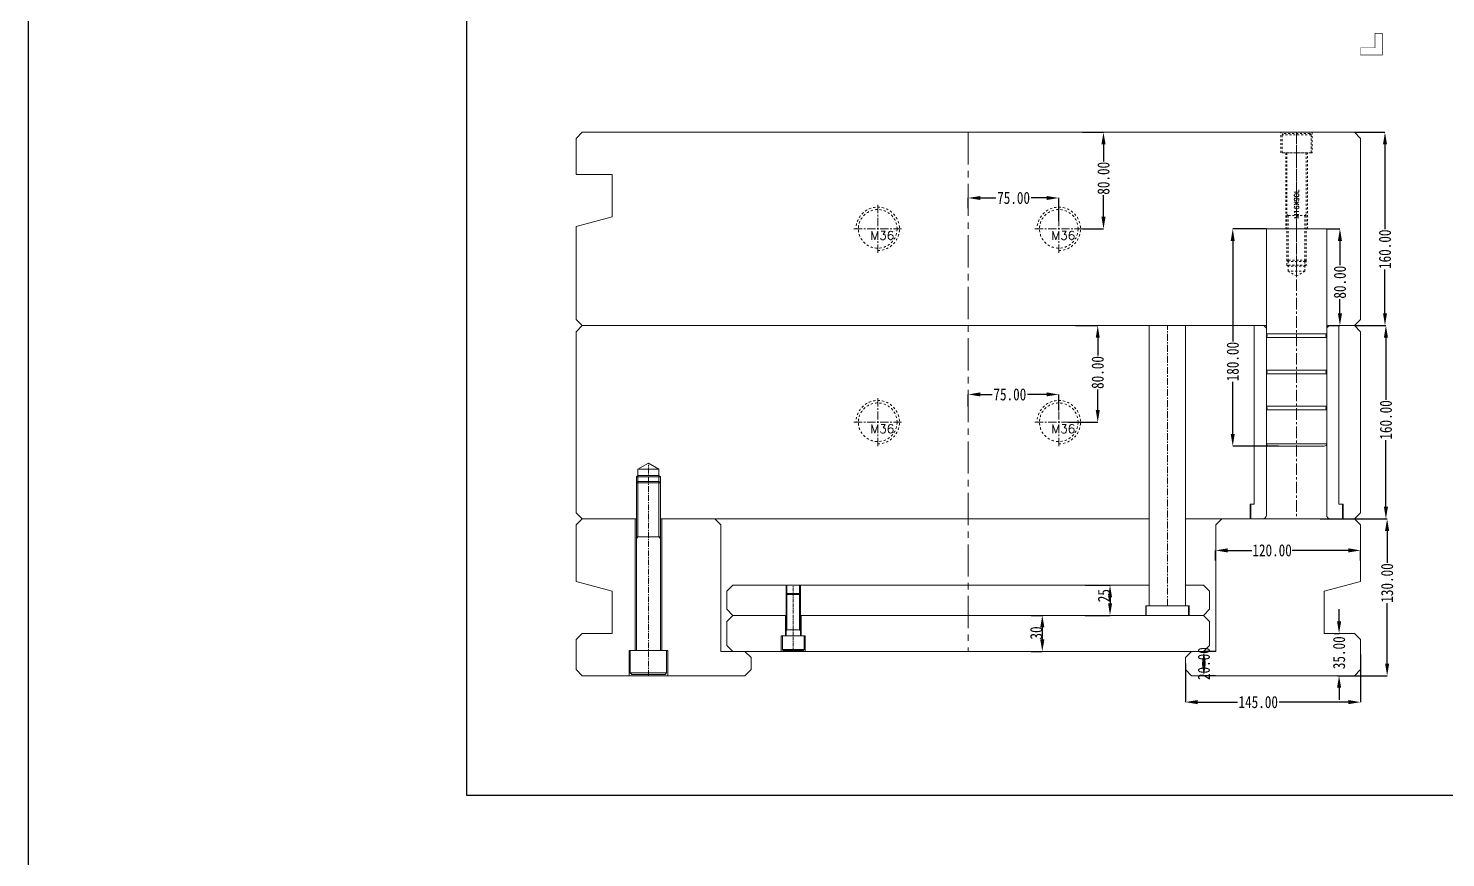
# Model space of a CAD drawing. Header units: millimetres. Extents: x 1937 to 4271, y -9032 to 1737.
# Drawn here: x 1937 to 3112, y -2008 to -1321 of the extents above; entities that cross this region are included whole.
import ezdxf
from ezdxf.enums import TextEntityAlignment as Align

# ---------------------------------------------------------------- set-up
doc = ezdxf.new("R2010")
doc.units = ezdxf.units.MM
doc.header["$LTSCALE"] = 16.335
doc.header["$PDMODE"] = 3
doc.header["$PDSIZE"] = 0.3125
doc.linetypes.add('CENTER', pattern=[0.6, 0.375, -0.075, 0.075, -0.075])
doc.linetypes.add('HIDDEN', pattern=[0.2, 0.1, -0.1])
doc.layers.get('0').update_dxf_attribs({"linetype": 'CONTINUOUS'})
doc.layers.get('Defpoints').update_dxf_attribs({"linetype": 'CONTINUOUS'})
doc.layers.add('moldbase', color=7, linetype='CONTINUOUS', lineweight=20)
doc.layers.add('screw', color=33, linetype='CONTINUOUS', lineweight=13)
doc.styles.get("Standard").update_dxf_attribs({"font": 'txt', "width": 0.8})
doc.styles.add('TXT', font='txt.shx', dxfattribs={"bigfont": 'gbcbig.shx'})
doc.dimstyles.get("Standard").update_dxf_attribs({"dimtxt": 0.15625, "dimasz": 0.1875, "dimexe": 0.125, "dimexo": 0.0625, "dimtad": 0, "dimtih": 1, "dimtoh": 1, "dimdsep": 46, "dimtxsty": 'Standard', "dimcen": 0.09, "dimadec": 0, "dimazin": 0, "dimtp": 0.01, "dimtm": 0.01, "dimtfac": 1, "dimtofl": 0, "dimtmove": 0, "dimatfit": 3, "dimfxl": 0, "dimtolj": 1, "dimarcsym": 0})
doc.dimstyles.new('副本 ISO-25-1', dxfattribs={"dimtxt": 10, "dimasz": 10, "dimexe": 0, "dimexo": 0, "dimgap": 0, "dimtad": 1, "dimtxsty": 'Standard', "dimcen": 0, "dimclrd": 6, "dimclre": 6, "dimclrt": 4, "dimazin": 0, "dimtfac": 1, "dimtofl": 0, "dimtmove": 0, "dimatfit": 3, "dimfxl": 0, "dimarcsym": 0})

# ---------------------------------------------------------------- blocks, each defined once
blk = doc.blocks.new('*D34')
at = {"color": 6, "lineweight": -2}
for p, q in [((3036, -1407.2), (3061.3, -1407.2)), ((3061.3, -1417.2), (3061.3, -1487.5)), ((3061.3, -1557.2), (3061.3, -1520.8)), ((3036, -1567.2), (3061.3, -1567.2))]:
    blk.add_line(p, q, dxfattribs=at)
at = {"color": 6}
for points in [[(3059.7, -1417.2), (3063, -1417.2), (3061.3, -1407.2)], [(3059.7, -1557.2), (3063, -1557.2), (3061.3, -1567.2)]]:
    blk.add_solid(points, dxfattribs=at)
at = {"layer": 'Defpoints', "color": 0}
for p in [(3036, -1407.2), (3036, -1567.2), (3061.3, -1567.2)]:
    blk.add_point(p, dxfattribs=at)
at = {"color": 4, "insert": (3061.3, -1504.1), "char_height": 10, "attachment_point": 5, "rotation": 90}
blk.add_mtext('\\A1;160.00', dxfattribs=at)
blk = doc.blocks.new('*D17')
at = {"color": 6, "lineweight": -2}
for p, q in [((3036, -1567.4), (3062.1, -1567.4)), ((3062.1, -1577.4), (3062.1, -1628.9)), ((3062.1, -1717.4), (3062.1, -1662.2)), ((3034.2, -1727.4), (3062.1, -1727.4))]:
    blk.add_line(p, q, dxfattribs=at)
at = {"color": 6}
for points in [[(3060.4, -1577.4), (3063.8, -1577.4), (3062.1, -1567.4)], [(3060.4, -1717.4), (3063.8, -1717.4), (3062.1, -1727.4)]]:
    blk.add_solid(points, dxfattribs=at)
at = {"layer": 'Defpoints', "color": 0}
for p in [(3036, -1567.4), (3034.2, -1727.4), (3062.1, -1727.4)]:
    blk.add_point(p, dxfattribs=at)
at = {"color": 4, "insert": (3062.1, -1645.5), "char_height": 10, "attachment_point": 5, "rotation": 90}
blk.add_mtext('\\A1;160.00', dxfattribs=at)
blk = doc.blocks.new('*D18')
at = {"color": 6, "lineweight": -2}
for p, q in [((3013, -1487.2), (3024, -1487.2)), ((3024, -1497.2), (3024, -1517.4)), ((3024, -1557.2), (3024, -1545.4)), ((3013, -1567.2), (3024, -1567.2))]:
    blk.add_line(p, q, dxfattribs=at)
at = {"color": 6}
for points in [[(3022.3, -1497.2), (3025.7, -1497.2), (3024, -1487.2)], [(3022.3, -1557.2), (3025.7, -1557.2), (3024, -1567.2)]]:
    blk.add_solid(points, dxfattribs=at)
at = {"layer": 'Defpoints', "color": 0}
for p in [(3013, -1487.2), (3013, -1567.2), (3024, -1567.2)]:
    blk.add_point(p, dxfattribs=at)
at = {"color": 4, "insert": (3024, -1531.4), "char_height": 10, "attachment_point": 5, "rotation": 90}
blk.add_mtext('\\A1;80.00', dxfattribs=at)
blk = doc.blocks.new('*D19')
at = {"color": 6, "lineweight": -2}
for p, q in [((2963, -1487.2), (2935.2, -1487.2)), ((2935.2, -1497.2), (2935.2, -1580.6)), ((2935.2, -1657.2), (2935.2, -1613.9)), ((2973.1, -1667.2), (2935.2, -1667.2))]:
    blk.add_line(p, q, dxfattribs=at)
at = {"color": 6}
for points in [[(2933.5, -1497.2), (2936.8, -1497.2), (2935.2, -1487.2)], [(2933.5, -1657.2), (2936.8, -1657.2), (2935.2, -1667.2)]]:
    blk.add_solid(points, dxfattribs=at)
at = {"layer": 'Defpoints', "color": 0}
for p in [(2963, -1487.2), (2935.2, -1667.2), (2973.1, -1667.2)]:
    blk.add_point(p, dxfattribs=at)
at = {"color": 4, "insert": (2935.2, -1597.2), "char_height": 10, "attachment_point": 5, "rotation": 90}
blk.add_mtext('\\A1;180.00', dxfattribs=at)
blk = doc.blocks.new('screw_m36_g')
at = {"layer": 'screw', "color": 1, "linetype": 'CENTER', "ltscale": 1.119559}
for p, q in [((0, -19.8), (0, 19.8)), ((-19.8, 0), (19.8, 0))]:
    blk.add_line(p, q, dxfattribs=at)
at = {"layer": 'screw', "linetype": 'HIDDEN', "ltscale": 1.119559}
blk.add_circle((0, 0), 16, dxfattribs=at)
at = {"layer": 'screw', "color": 92, "linetype": 'HIDDEN', "ltscale": 1.119559}
blk.add_arc((0, 0), 18, 270, 180, dxfattribs=at)
at = {"layer": 'screw', "color": 6, "style": 'TXT'}
blk.add_text('M36', height=7.2, dxfattribs=at).set_placement((-6.12, -9))
blk = doc.blocks.new('*D20')
at = {"color": 6, "lineweight": -2}
for p, q in [((2804.8, -1567.4), (2823.3, -1567.4)), ((2823.3, -1577.4), (2823.3, -1592.2)), ((2823.3, -1637.4), (2823.3, -1620.2)), ((2799, -1647.4), (2823.3, -1647.4))]:
    blk.add_line(p, q, dxfattribs=at)
at = {"color": 6}
for points in [[(2821.7, -1577.4), (2825, -1577.4), (2823.3, -1567.4)], [(2821.7, -1637.4), (2825, -1637.4), (2823.3, -1647.4)]]:
    blk.add_solid(points, dxfattribs=at)
at = {"layer": 'Defpoints', "color": 0}
for p in [(2804.8, -1567.4), (2823.3, -1567.4), (2799, -1647.4)]:
    blk.add_point(p, dxfattribs=at)
at = {"color": 4, "insert": (2823.3, -1606.2), "char_height": 10, "attachment_point": 5, "rotation": 90}
blk.add_mtext('\\A1;80.00', dxfattribs=at)
blk = doc.blocks.new('*D21')
at = {"color": 6, "lineweight": -2}
for p, q in [((2716, -1634.3), (2716, -1624.4)), ((2726, -1624.4), (2735.9, -1624.4)), ((2781, -1624.4), (2765.2, -1624.4)), ((2791, -1637.8), (2791, -1624.4))]:
    blk.add_line(p, q, dxfattribs=at)
at = {"color": 6}
for points in [[(2726, -1622.7), (2726, -1626), (2716, -1624.4)], [(2781, -1622.7), (2781, -1626), (2791, -1624.4)]]:
    blk.add_solid(points, dxfattribs=at)
at = {"layer": 'Defpoints', "color": 0}
for p in [(2716, -1624.4), (2716, -1634.3), (2791, -1637.8)]:
    blk.add_point(p, dxfattribs=at)
at = {"color": 4, "insert": (2750.5, -1624.4), "char_height": 10, "attachment_point": 5}
blk.add_mtext('\\A1;75.00', dxfattribs=at)
blk = doc.blocks.new('*D22')
at = {"color": 6, "lineweight": -2}
for p, q in [((2810.8, -1407.2), (2828.1, -1407.2)), ((2828.1, -1417.2), (2828.1, -1431.3)), ((2828.1, -1477.2), (2828.1, -1459.3)), ((2810.8, -1487.2), (2828.1, -1487.2))]:
    blk.add_line(p, q, dxfattribs=at)
at = {"color": 6}
for points in [[(2826.4, -1417.2), (2829.8, -1417.2), (2828.1, -1407.2)], [(2826.4, -1477.2), (2829.8, -1477.2), (2828.1, -1487.2)]]:
    blk.add_solid(points, dxfattribs=at)
at = {"layer": 'Defpoints', "color": 0}
for p in [(2810.8, -1407.2), (2828.1, -1407.2), (2810.8, -1487.2)]:
    blk.add_point(p, dxfattribs=at)
at = {"color": 4, "insert": (2828.1, -1445.3), "char_height": 10, "attachment_point": 5, "rotation": 90}
blk.add_mtext('\\A1;80.00', dxfattribs=at)
blk = doc.blocks.new('*D23')
at = {"color": 6, "lineweight": -2}
for p, q in [((2716, -1470.1), (2716, -1461.6)), ((2726, -1461.6), (2738.9, -1461.6)), ((2781, -1461.6), (2768.3, -1461.6)), ((2791, -1480.5), (2791, -1461.6))]:
    blk.add_line(p, q, dxfattribs=at)
at = {"color": 6}
for points in [[(2726, -1460), (2726, -1463.3), (2716, -1461.6)], [(2781, -1460), (2781, -1463.3), (2791, -1461.6)]]:
    blk.add_solid(points, dxfattribs=at)
at = {"layer": 'Defpoints', "color": 0}
for p in [(2716, -1461.6), (2716, -1470.1), (2791, -1480.5)]:
    blk.add_point(p, dxfattribs=at)
at = {"color": 4, "insert": (2753.6, -1461.6), "char_height": 10, "attachment_point": 5}
blk.add_mtext('\\A1;75.00', dxfattribs=at)
blk = doc.blocks.new('*D12')
at = {"color": 6, "lineweight": -2}
for p, q in [((3007.5, -1727.4), (3063.1, -1727.4)), ((3063.1, -1737.4), (3063.1, -1763.9)), ((3063.1, -1847.4), (3063.1, -1797.2)), ((3022, -1857.4), (3063.1, -1857.4))]:
    blk.add_line(p, q, dxfattribs=at)
at = {"color": 6}
for points in [[(3061.4, -1737.4), (3064.8, -1737.4), (3063.1, -1727.4)], [(3061.4, -1847.4), (3064.8, -1847.4), (3063.1, -1857.4)]]:
    blk.add_solid(points, dxfattribs=at)
at = {"layer": 'Defpoints', "color": 0}
for p in [(3007.5, -1727.4), (3022, -1857.4), (3063.1, -1857.4)]:
    blk.add_point(p, dxfattribs=at)
at = {"color": 4, "insert": (3063.1, -1780.6), "char_height": 10, "attachment_point": 5, "rotation": 90}
blk.add_mtext('\\A1;130.00', dxfattribs=at)
blk = doc.blocks.new('*D13')
at = {"color": 6, "lineweight": -2}
for p, q in [((2921, -1762), (2921, -1753.6)), ((2931, -1753.6), (2951.1, -1753.6)), ((3031, -1753.6), (2984.4, -1753.6)), ((3041, -1762), (3041, -1753.6))]:
    blk.add_line(p, q, dxfattribs=at)
at = {"color": 6}
for points in [[(2931, -1751.9), (2931, -1755.3), (2921, -1753.6)], [(3031, -1751.9), (3031, -1755.3), (3041, -1753.6)]]:
    blk.add_solid(points, dxfattribs=at)
at = {"layer": 'Defpoints', "color": 0}
for p in [(2921, -1753.6), (2921, -1762), (3041, -1762)]:
    blk.add_point(p, dxfattribs=at)
at = {"color": 4, "insert": (2967.8, -1753.6), "char_height": 10, "attachment_point": 5}
blk.add_mtext('\\A1;120.00', dxfattribs=at)
blk = doc.blocks.new('*D14')
at = {"color": 6, "lineweight": -2}
for p, q in [((3041, -1839.9), (3041, -1879.3)), ((2896, -1847.4), (2896, -1879.3)), ((2906, -1879.3), (2939, -1879.3)), ((3031, -1879.3), (2973.7, -1879.3))]:
    blk.add_line(p, q, dxfattribs=at)
at = {"color": 6}
for points in [[(2906, -1877.6), (2906, -1881), (2896, -1879.3)], [(3031, -1877.6), (3031, -1881), (3041, -1879.3)]]:
    blk.add_solid(points, dxfattribs=at)
at = {"layer": 'Defpoints', "color": 0}
for p in [(3041, -1839.9), (2896, -1847.4), (2896, -1879.3)]:
    blk.add_point(p, dxfattribs=at)
at = {"color": 4, "insert": (2956.3, -1879.3), "char_height": 10, "attachment_point": 5}
blk.add_mtext('\\A1;145.00', dxfattribs=at)
blk = doc.blocks.new('*D15')
at = {"color": 6, "lineweight": -2}
for p, q in [((3023.3, -1812.4), (3023.3, -1802.4)), ((3019.2, -1822.4), (3023.3, -1822.4)), ((3022, -1857.4), (3023.3, -1857.4)), ((3023.3, -1867.4), (3023.3, -1877.4))]:
    blk.add_line(p, q, dxfattribs=at)
at = {"color": 6}
for points in [[(3021.6, -1812.4), (3025, -1812.4), (3023.3, -1822.4)], [(3021.6, -1867.4), (3025, -1867.4), (3023.3, -1857.4)]]:
    blk.add_solid(points, dxfattribs=at)
at = {"layer": 'Defpoints', "color": 0}
for p in [(3019.2, -1822.4), (3022, -1857.4), (3023.3, -1857.4)]:
    blk.add_point(p, dxfattribs=at)
at = {"color": 4, "insert": (3023.3, -1838.4), "char_height": 10, "attachment_point": 5, "rotation": 90}
blk.add_mtext('\\A1;35.00', dxfattribs=at)
blk = doc.blocks.new('*D16')
at = {"color": 6, "lineweight": -2}
for p, q in [((2921, -1837.4), (2911.3, -1837.4)), ((2921, -1857.4), (2911.3, -1857.4))]:
    blk.add_line(p, q, dxfattribs=at)
at = {"color": 6}
for points in [[(2909.6, -1847.4), (2912.9, -1847.4), (2911.3, -1837.4)], [(2909.6, -1847.4), (2912.9, -1847.4), (2911.3, -1857.4)]]:
    blk.add_solid(points, dxfattribs=at)
at = {"layer": 'Defpoints', "color": 0}
for p in [(2921, -1837.4), (2911.3, -1857.4), (2921, -1857.4)]:
    blk.add_point(p, dxfattribs=at)
at = {"color": 4, "insert": (2911.3, -1847.4), "char_height": 10, "attachment_point": 5, "rotation": 90}
blk.add_mtext('\\A1;20.00', dxfattribs=at)
blk = doc.blocks.new('*D81')
at = {"color": 6, "lineweight": -2}
for p, q in [((2768.1, -1807.4), (2777.4, -1807.4)), ((2777.4, -1817.4), (2777.4, -1827.4)), ((2768.1, -1837.4), (2777.4, -1837.4))]:
    blk.add_line(p, q, dxfattribs=at)
at = {"color": 6}
for points in [[(2775.7, -1817.4), (2779.1, -1817.4), (2777.4, -1807.4)], [(2775.7, -1827.4), (2779.1, -1827.4), (2777.4, -1837.4)]]:
    blk.add_solid(points, dxfattribs=at)
at = {"layer": 'Defpoints', "color": 0}
for p in [(2768.1, -1807.4), (2768.1, -1837.4), (2777.4, -1837.4)]:
    blk.add_point(p, dxfattribs=at)
at = {"color": 4, "insert": (2772.4, -1822), "char_height": 10, "attachment_point": 5, "rotation": 90}
blk.add_mtext('30', dxfattribs=at)
blk = doc.blocks.new('*D82')
at = {"color": 6, "lineweight": -2}
for p, q in [((2812.9, -1782.4), (2833.5, -1782.4)), ((2833.5, -1792.4), (2833.5, -1797.4)), ((2812.9, -1807.4), (2833.5, -1807.4))]:
    blk.add_line(p, q, dxfattribs=at)
at = {"color": 6}
for points in [[(2831.9, -1792.4), (2835.2, -1792.4), (2833.5, -1782.4)], [(2831.9, -1797.4), (2835.2, -1797.4), (2833.5, -1807.4)]]:
    blk.add_solid(points, dxfattribs=at)
at = {"layer": 'Defpoints', "color": 0}
for p in [(2812.9, -1782.4), (2812.9, -1807.4), (2833.5, -1807.4)]:
    blk.add_point(p, dxfattribs=at)
at = {"color": 4, "insert": (2828.5, -1791.1), "char_height": 10, "attachment_point": 5, "rotation": 90}
blk.add_mtext('25', dxfattribs=at)

msp = doc.modelspace()

# ---------------------------------------------------------------- linework, layer by layer
for points in [[(1937.283, 1737.227), (4270.744, 1737.227), (4270.744, -9032.083), (1937.283, -9032.083)], [(2300.712, -493.371), (4162.141, -493.371), (4162.141, -1956.592), (2300.712, -1956.592)]]:
    msp.add_lwpolyline(points, close=True)
at = {"layer": 'moldbase'}
for p, q in [((2396.045, -1407.21), (2391.045, -1412.21)), ((3036.045, -1407.21), (2396.045, -1407.21)), ((3036.045, -1407.21), (3041.045, -1412.21)), ((2391.045, -1412.21), (2391.045, -1442.21)), ((3041.045, -1412.21), (3041.045, -1562.21)), ((2391.045, -1442.21), (2421.045, -1442.21)), ((2421.045, -1442.21), (2421.045, -1477.21)), ((2421.045, -1477.21), (2391.045, -1485.249)), ((2391.045, -1485.249), (2391.045, -1562.21)), ((3013.045, -1487.21), (2963.045, -1487.21)), ((2963.045, -1720.41), (2963.045, -1487.21)), ((3013.045, -1487.21), (3013.045, -1720.41)), ((2391.045, -1562.21), (2396.045, -1567.21)), ((2396.045, -1567.41), (2391.045, -1572.41)), ((2391.045, -1572.41), (2391.045, -1722.41)), ((2963.045, -1567.21), (2396.045, -1567.21)), ((2866.045, -1567.41), (2396.045, -1567.41)), ((2866.045, -1799.41), (2866.045, -1567.21)), ((2896.045, -1799.41), (2896.045, -1567.21)), ((2963.045, -1567.41), (2896.045, -1567.41)), ((2953.045, -1567.41), (2953.045, -1715.41)), ((2963.045, -1724.41), (2963.045, -1570.41)), ((3036.045, -1567.21), (3013.045, -1567.21)), ((3036.045, -1567.41), (3013.045, -1567.41)), ((3013.045, -1724.41), (3013.045, -1570.41)), ((3023.045, -1567.41), (3023.045, -1715.41)), ((3041.045, -1562.21), (3036.045, -1567.21)), ((3036.045, -1567.41), (3041.045, -1572.41)), ((3041.045, -1572.41), (3041.045, -1722.41)), ((3013.045, -1574.21), (2963.045, -1574.21)), ((3013.045, -1577.21), (2963.045, -1577.21)), ((3013.045, -1604.21), (2963.045, -1604.21)), ((3013.045, -1607.21), (2963.045, -1607.21)), ((3013.045, -1634.21), (2963.045, -1634.21)), ((3013.045, -1637.21), (2963.045, -1637.21)), ((3013.045, -1665.21), (2963.045, -1665.21)), ((3011.045, -1667.21), (2965.045, -1667.21)), ((2442.295, -1686.41), (2451.045, -1681.358)), ((2442.295, -1696.41), (2442.295, -1686.41)), ((2442.295, -1686.41), (2459.795, -1686.41)), ((2451.045, -1681.358), (2459.795, -1686.41)), ((2459.795, -1686.41), (2459.795, -1696.41)), ((2441.045, -1697.66), (2442.295, -1696.41)), ((2441.045, -1836.41), (2441.045, -1697.66)), ((2442.295, -1696.41), (2459.795, -1696.41)), ((2459.795, -1696.41), (2461.045, -1697.66)), ((2461.045, -1836.41), (2461.045, -1697.66)), ((2391.045, -1722.41), (2396.045, -1727.41)), ((2953.045, -1715.41), (2949.545, -1715.41)), ((2949.545, -1715.41), (2949.545, -1727.41)), ((2950.045, -1715.41), (2950.045, -1727.41)), ((3023.045, -1715.41), (3026.545, -1715.41)), ((3026.045, -1715.41), (3026.045, -1727.41)), ((3026.545, -1715.41), (3026.545, -1727.41)), ((3041.045, -1722.41), (3036.045, -1727.41)), ((2396.045, -1727.41), (2391.045, -1732.41)), ((2391.045, -1732.41), (2391.045, -1779.372)), ((2441.045, -1727.41), (2396.045, -1727.41)), ((2440.045, -1727.41), (2440.045, -1836.41)), ((2866.045, -1727.41), (2461.045, -1727.41)), ((2462.045, -1836.41), (2462.045, -1727.41)), ((2506.045, -1727.41), (2511.045, -1732.41)), ((2511.045, -1732.41), (2511.045, -1837.41)), ((3036.045, -1727.41), (2896.045, -1727.41)), ((2926.045, -1727.41), (2921.045, -1732.41)), ((2921.045, -1732.41), (2921.045, -1837.41)), ((3036.045, -1727.41), (3041.045, -1732.41)), ((3041.045, -1732.41), (3041.045, -1779.372)), ((2441.045, -1742.41), (2461.045, -1742.41)), ((2391.045, -1779.372), (2421.045, -1787.41)), ((2521.045, -1782.41), (2516.045, -1787.41)), ((2866.045, -1782.41), (2521.045, -1782.41)), ((2565.795, -1789.41), (2565.795, -1782.41)), ((2576.295, -1789.41), (2576.295, -1782.41)), ((2911.045, -1782.41), (2896.045, -1782.41)), ((2911.045, -1782.41), (2916.045, -1787.41)), ((3041.045, -1779.372), (3011.045, -1787.41)), ((2421.045, -1787.41), (2421.045, -1822.41)), ((2516.045, -1787.41), (2516.045, -1802.41)), ((2565.045, -1790.16), (2565.795, -1789.41)), ((2565.045, -1824.41), (2565.045, -1790.16)), ((2565.795, -1789.41), (2576.295, -1789.41)), ((2576.295, -1789.41), (2577.045, -1790.16)), ((2577.045, -1824.41), (2577.045, -1790.16)), ((2916.045, -1787.41), (2916.045, -1802.41)), ((3011.045, -1787.41), (3011.045, -1822.41)), ((2516.045, -1802.41), (2521.045, -1807.41)), ((2521.045, -1807.41), (2516.045, -1812.41)), ((2565.045, -1807.41), (2521.045, -1807.41)), ((2564.545, -1807.41), (2564.545, -1824.41)), ((2911.045, -1807.41), (2577.045, -1807.41)), ((2577.545, -1824.41), (2577.545, -1807.41)), ((2863.045, -1807.41), (2863.045, -1799.41)), ((2863.045, -1799.41), (2899.045, -1799.41)), ((2863.545, -1807.41), (2863.545, -1799.41)), ((2898.545, -1799.41), (2898.545, -1807.41)), ((2899.045, -1799.41), (2899.045, -1807.41)), ((2916.045, -1802.41), (2911.045, -1807.41)), ((2911.045, -1807.41), (2916.045, -1812.41)), ((2516.045, -1812.41), (2516.045, -1832.41)), ((2565.045, -1819.41), (2577.045, -1819.41)), ((2916.045, -1812.41), (2916.045, -1832.41)), ((2396.045, -1822.41), (2391.045, -1827.41)), ((2391.045, -1827.41), (2391.045, -1852.41)), ((2421.045, -1822.41), (2396.045, -1822.41)), ((2561.045, -1837.41), (2561.045, -1824.41)), ((2561.045, -1824.41), (2581.045, -1824.41)), ((2562.045, -1835.66), (2562.045, -1824.41)), ((2562.045, -1824.41), (2580.045, -1824.41)), ((2580.045, -1824.41), (2580.045, -1835.66)), ((2581.045, -1824.41), (2581.045, -1837.41)), ((3036.045, -1822.41), (3011.045, -1822.41)), ((3036.045, -1822.41), (3041.045, -1827.41)), ((3041.045, -1827.41), (3041.045, -1852.41)), ((2435.045, -1857.41), (2435.045, -1836.41)), ((2435.045, -1836.41), (2467.045, -1836.41)), ((2436.045, -1855.16), (2436.045, -1836.41)), ((2436.045, -1836.41), (2466.045, -1836.41)), ((2466.045, -1836.41), (2466.045, -1855.16)), ((2467.045, -1836.41), (2467.045, -1857.41)), ((2921.045, -1837.41), (2511.045, -1837.41)), ((2516.045, -1832.41), (2521.045, -1837.41)), ((2531.045, -1837.41), (2536.045, -1842.41)), ((2536.045, -1842.41), (2536.045, -1852.41)), ((2562.795, -1836.41), (2562.045, -1835.66)), ((2562.045, -1835.66), (2580.045, -1835.66)), ((2562.795, -1836.41), (2579.295, -1836.41)), ((2580.045, -1835.66), (2579.295, -1836.41)), ((2901.045, -1837.41), (2896.045, -1842.41)), ((2896.045, -1842.41), (2896.045, -1852.41)), ((2916.045, -1832.41), (2911.045, -1837.41)), ((2391.045, -1852.41), (2396.045, -1857.41)), ((2437.295, -1856.41), (2436.045, -1855.16)), ((2436.045, -1855.16), (2466.045, -1855.16)), ((2466.045, -1855.16), (2464.795, -1856.41)), ((2536.045, -1852.41), (2531.045, -1857.41)), ((2896.045, -1852.41), (2901.045, -1857.41)), ((3041.045, -1852.41), (3036.045, -1857.41)), ((2531.045, -1857.41), (2396.045, -1857.41)), ((2437.295, -1856.41), (2464.795, -1856.41)), ((3036.045, -1857.41), (2901.045, -1857.41))]:
    msp.add_line(p, q, dxfattribs=at)
at = {"layer": 'moldbase', "color": 1, "linetype": 'CENTER', "ltscale": 4.353841}
msp.add_line((2716.045, -1407.21), (2716.045, -1837.41), dxfattribs=at)
at = {"layer": 'moldbase', "color": 1, "linetype": 'CENTER', "ltscale": 1.554943}
msp.add_line((2988.045, -1407.21), (2988.045, -1727.41), dxfattribs=at)
at = {"layer": 'moldbase', "color": 1, "linetype": 'CENTER', "ltscale": 0.932966}
msp.add_line((2881.045, -1799.41), (2881.045, -1567.21), dxfattribs=at)
at = {"layer": 'moldbase', "color": 1, "linetype": 'CENTER', "ltscale": 0.777472}
msp.add_line((2451.045, -1857.41), (2451.045, -1681.358), dxfattribs=at)
at = {"layer": 'moldbase', "color": 92}
for p, q in [((2441.045, -1692.66), (2442.295, -1691.41)), ((2441.045, -1697.66), (2441.045, -1692.66)), ((2441.045, -1692.66), (2461.045, -1692.66)), ((2441.045, -1697.66), (2461.045, -1697.66)), ((2442.295, -1691.41), (2459.795, -1691.41)), ((2442.295, -1742.41), (2442.295, -1696.41)), ((2459.795, -1691.41), (2461.045, -1692.66)), ((2459.795, -1742.41), (2459.795, -1696.41)), ((2461.045, -1692.66), (2461.045, -1697.66)), ((2441.045, -1743.66), (2442.295, -1742.41)), ((2459.795, -1742.41), (2461.045, -1743.66)), ((2565.045, -1790.16), (2565.045, -1782.41)), ((2577.045, -1790.16), (2577.045, -1782.41)), ((2565.045, -1790.16), (2577.045, -1790.16)), ((2565.795, -1819.41), (2565.795, -1789.41)), ((2576.295, -1819.41), (2576.295, -1789.41)), ((2565.045, -1820.16), (2565.795, -1819.41)), ((2576.295, -1819.41), (2577.045, -1820.16))]:
    msp.add_line(p, q, dxfattribs=at)
at = {"layer": 'moldbase', "color": 1, "linetype": 'CENTER', "ltscale": 0.466483}
msp.add_line((2571.045, -1837.41), (2571.045, -1782.41), dxfattribs=at)
at = {"layer": 'moldbase', "const_width": 0.5}
msp.add_lwpolyline([(3041.045, -1337.21), (3053.045, -1337.21), (3053.045, -1325.21), (3059.045, -1325.21), (3059.045, -1343.21), (3041.045, -1343.21), (3041.045, -1337.21)], dxfattribs=at)
at = {"layer": 'moldbase'}
for centre, radius, start, end in [((2960.045, -1570.41), 3, 360, 90), ((3016.045, -1570.41), 3, 90, 180), ((2961.722, -1575.71), 2, 311.409608, 48.590469), ((3014.368, -1575.71), 2, 131.4098, 228.590317), ((2961.722, -1605.71), 2, 311.409608, 48.590469), ((3014.368, -1605.71), 2, 131.4098, 228.590317), ((2961.722, -1635.71), 2, 311.409608, 48.590469), ((3014.368, -1635.71), 2, 131.4098, 228.590317), ((2965.045, -1665.21), 2, 180, 270), ((3011.045, -1665.21), 2, 270, 0), ((2960.045, -1724.41), 3, 270, 360), ((3016.045, -1724.41), 3, 180, 270)]:
    msp.add_arc(centre, radius, start, end, dxfattribs=at)
at = {"layer": 'screw', "linetype": 'HIDDEN', "ltscale": 0.995164}
for p, q in [((2975.045, -1424.21), (2975.045, -1407.21)), ((2976.045, -1409.21), (2977.045, -1408.21)), ((2999.045, -1408.21), (2977.045, -1408.21)), ((2999.045, -1408.21), (3000.045, -1409.21)), ((3001.045, -1407.21), (3001.045, -1424.21)), ((2976.045, -1424.21), (2976.045, -1409.21)), ((3000.045, -1409.21), (2976.045, -1409.21)), ((3000.045, -1409.21), (3000.045, -1424.21)), ((3001.045, -1424.21), (2975.045, -1424.21)), ((3000.045, -1424.21), (2976.045, -1424.21)), ((2979.045, -1424.21), (2979.045, -1487.21)), ((2980.045, -1424.21), (2980.045, -1513.21)), ((2996.045, -1424.21), (2996.045, -1513.21)), ((2997.045, -1487.21), (2997.045, -1424.21)), ((2996.045, -1476.21), (2980.045, -1476.21)), ((2981.045, -1514.21), (2980.045, -1513.21)), ((2995.045, -1514.21), (2981.045, -1514.21)), ((2981.045, -1522.21), (2981.045, -1514.21)), ((2996.045, -1513.21), (2995.045, -1514.21)), ((2995.045, -1514.21), (2995.045, -1522.21)), ((2988.045, -1526.252), (2981.045, -1522.21)), ((2995.045, -1522.21), (2981.045, -1522.21)), ((2995.045, -1522.21), (2988.045, -1526.252))]:
    msp.add_line(p, q, dxfattribs=at)
at = {"layer": 'screw', "color": 1, "linetype": 'CENTER', "ltscale": 0.621977}
msp.add_line((2988.045, -1407.21), (2988.045, -1526.252), dxfattribs=at)
msp.add_line((2988.045, -1407.21), (2988.045, -1526.252), dxfattribs=at)
at = {"layer": 'screw', "color": 92, "linetype": 'HIDDEN', "ltscale": 0.995164}
for p, q in [((2981.045, -1476.21), (2980.045, -1475.21)), ((2981.045, -1476.21), (2981.045, -1514.21)), ((2996.045, -1475.21), (2995.045, -1476.21)), ((2995.045, -1476.21), (2995.045, -1514.21)), ((2980.045, -1517.21), (2980.045, -1513.21)), ((2996.045, -1513.21), (2980.045, -1513.21)), ((2996.045, -1513.21), (2996.045, -1517.21)), ((2981.045, -1518.21), (2980.045, -1517.21)), ((2996.045, -1517.21), (2980.045, -1517.21)), ((2995.045, -1518.21), (2981.045, -1518.21)), ((2996.045, -1517.21), (2995.045, -1518.21))]:
    msp.add_line(p, q, dxfattribs=at)

# ---------------------------------------------------------------- block references
at = {"layer": 'screw'}
for p in [(2641.045, -1487.21), (2791.045, -1487.21), (2641.045, -1647.41), (2791.045, -1647.41)]:
    msp.add_blockref('screw_m36_g', p, dxfattribs=at)

# ---------------------------------------------------------------- texts
at = {"layer": 'screw', "color": 222, "linetype": 'HIDDEN', "ltscale": 0.995164, "style": 'TXT'}
msp.add_text('M16X90L', height=4, rotation=90, dxfattribs=at).set_placement((2988.045, -1466.731), align=Align.MIDDLE)

# ---------------------------------------------------------------- dimensions: what is measured, and where the dimension line sits
for base, p1, p2, dimstyle, override, picture, middle in [((2828.09, -1407.21), (2810.845, -1487.21), (2810.845, -1407.21), 'Standard', {"dimtxt": 10, "dimasz": 10, "dimexe": 0, "dimexo": 0, "dimgap": 0, "dimtih": 0, "dimtoh": 0, "dimzin": 0, "dimcen": 0, "dimclrd": 6, "dimclre": 6, "dimclrt": 4, "dimadec": 2, "dimtp": 0, "dimtm": 0, "dimtzin": 0}, '*D22', (2828.09, -1445.319)), ((3061.327, -1567.21), (3036.045, -1407.21), (3036.045, -1567.21), 'Standard', {"dimtxt": 10, "dimasz": 10, "dimexe": 0, "dimexo": 0, "dimgap": 0, "dimtih": 0, "dimtoh": 0, "dimzin": 0, "dimcen": 0, "dimclrd": 6, "dimclre": 6, "dimclrt": 4, "dimadec": 2, "dimtp": 0, "dimtm": 0, "dimtzin": 0}, '*D34', (3061.327, -1504.148)), ((2935.18, -1667.21), (2963.045, -1487.21), (2973.141, -1667.21), 'Standard', {"dimtxt": 10, "dimasz": 10, "dimexe": 0, "dimexo": 0, "dimgap": 0, "dimtih": 0, "dimtoh": 0, "dimzin": 0, "dimcen": 0, "dimclrd": 6, "dimclre": 6, "dimclrt": 4, "dimadec": 2, "dimtp": 0, "dimtm": 0, "dimtzin": 0}, '*D19', (2935.18, -1597.225)), ((3024.016, -1567.21), (3013.045, -1487.21), (3013.045, -1567.21), 'Standard', {"dimtxt": 10, "dimasz": 10, "dimexe": 0, "dimexo": 0, "dimgap": 0, "dimtih": 0, "dimtoh": 0, "dimzin": 0, "dimcen": 0, "dimclrd": 6, "dimclre": 6, "dimclrt": 4, "dimadec": 2, "dimtp": 0, "dimtm": 0, "dimtzin": 0}, '*D18', (3024.016, -1531.441)), ((2823.34, -1567.41), (2798.952, -1647.41), (2804.791, -1567.41), 'Standard', {"dimtxt": 10, "dimasz": 10, "dimexe": 0, "dimexo": 0, "dimgap": 0, "dimtih": 0, "dimtoh": 0, "dimzin": 0, "dimcen": 0, "dimclrd": 6, "dimclre": 6, "dimclrt": 4, "dimadec": 2, "dimtp": 0, "dimtm": 0, "dimtzin": 0}, '*D20', (2823.34, -1606.195)), ((3062.116, -1727.41), (3036.045, -1567.41), (3034.162, -1727.41), 'Standard', {"dimtxt": 10, "dimasz": 10, "dimexe": 0, "dimexo": 0, "dimgap": 0, "dimtih": 0, "dimtoh": 0, "dimzin": 0, "dimcen": 0, "dimclrd": 6, "dimclre": 6, "dimclrt": 4, "dimadec": 2, "dimtp": 0, "dimtm": 0, "dimtzin": 0}, '*D17', (3062.116, -1645.529)), ((3063.106, -1857.41), (3007.484, -1727.41), (3022.008, -1857.41), 'Standard', {"dimtxt": 10, "dimasz": 10, "dimexe": 0, "dimexo": 0, "dimgap": 0, "dimtih": 0, "dimtoh": 0, "dimzin": 0, "dimcen": 0, "dimclrd": 6, "dimclre": 6, "dimclrt": 4, "dimadec": 2, "dimtp": 0, "dimtm": 0, "dimtzin": 0}, '*D12', (3063.106, -1780.564)), ((2833.55, -1807.41), (2812.95, -1782.41), (2812.95, -1807.41), '副本 ISO-25-1', {"dimfxl": 1.25, "dimarcsym": 1}, '*D82', (2833.55, -1791.103)), ((2777.415, -1837.41), (2768.145, -1807.41), (2768.145, -1837.41), '副本 ISO-25-1', {"dimfxl": 1.25, "dimarcsym": 1}, '*D81', (2777.415, -1821.977)), ((3023.289, -1857.41), (3019.167, -1822.41), (3022.008, -1857.41), 'Standard', {"dimtxt": 10, "dimasz": 10, "dimexe": 0, "dimexo": 0, "dimgap": 0, "dimtih": 0, "dimtoh": 0, "dimzin": 0, "dimcen": 0, "dimclrd": 6, "dimclre": 6, "dimclrt": 4, "dimadec": 2, "dimtp": 0, "dimtm": 0, "dimtzin": 0}, '*D15', (3023.289, -1838.401)), ((2911.25, -1857.41), (2921.045, -1837.41), (2921.045, -1857.41), 'Standard', {"dimtxt": 10, "dimasz": 10, "dimexe": 0, "dimexo": 0, "dimgap": 0, "dimtih": 0, "dimtoh": 0, "dimzin": 0, "dimcen": 0, "dimclrd": 6, "dimclre": 6, "dimclrt": 4, "dimadec": 2, "dimtp": 0, "dimtm": 0, "dimtzin": 0}, '*D16', (2911.25, -1847.41))]:
    dim = msp.add_linear_dim(base=base, p1=p1, p2=p2, angle=90, dimstyle=dimstyle, override=override)
    dim.commit()
    dim.dimension.update_dxf_attribs({"geometry": picture, "text_midpoint": middle, "dimtype": 160})
for base, p1, p2, picture, middle in [((2716.045, -1461.624), (2791.045, -1480.529), (2716.045, -1470.06), '*D23', (2753.593, -1461.624)), ((2716.045, -1624.381), (2791.045, -1637.763), (2716.045, -1634.332), '*D21', (2750.518, -1624.381)), ((2921.045, -1753.584), (3041.045, -1762.049), (2921.045, -1762.049), '*D13', (2967.774, -1753.584)), ((2896.045, -1879.286), (3041.045, -1839.91), (2896.045, -1847.41), '*D14', (2956.334, -1879.286))]:
    dim = msp.add_linear_dim(base=base, p1=p1, p2=p2, dimstyle='Standard', override={"dimtxt": 10, "dimasz": 10, "dimexe": 0, "dimexo": 0, "dimgap": 0, "dimtih": 0, "dimtoh": 0, "dimzin": 0, "dimcen": 0, "dimclrd": 6, "dimclre": 6, "dimclrt": 4, "dimadec": 2, "dimtp": 0, "dimtm": 0, "dimtzin": 0})
    dim.commit()
    dim.dimension.update_dxf_attribs({"geometry": picture, "text_midpoint": middle, "dimtype": 160})

doc.saveas('drawing.dxf')
